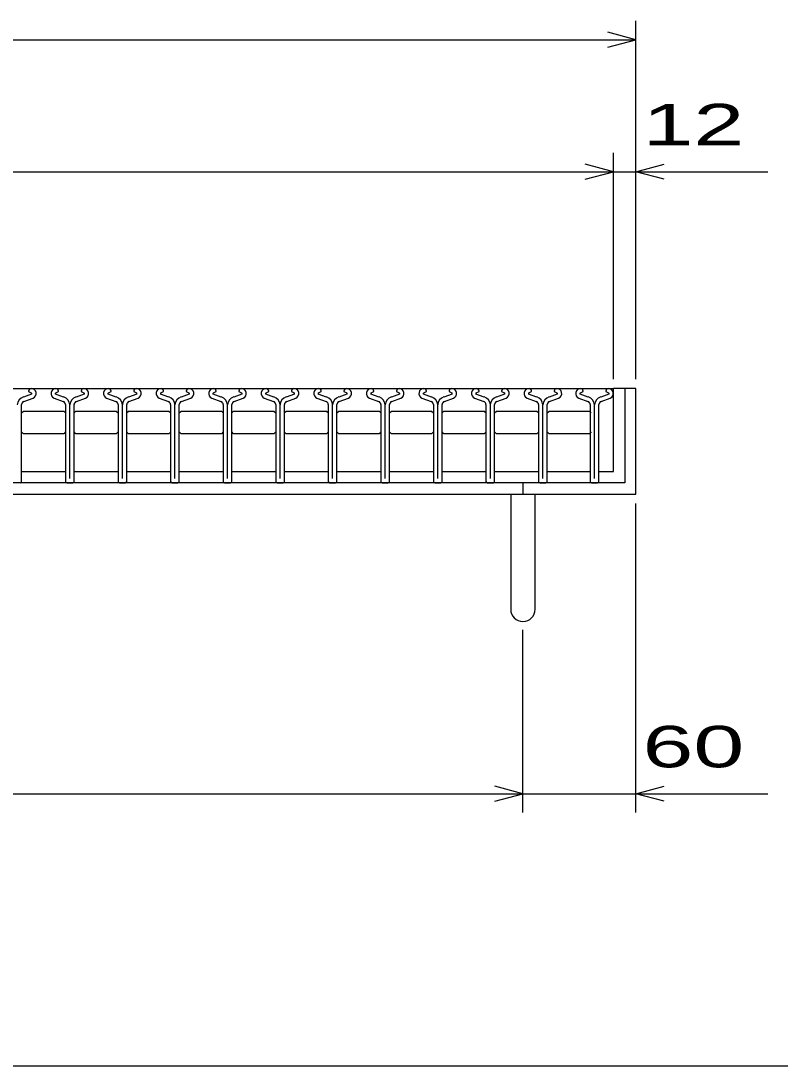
# Model space of a CAD drawing. Units: millimetres, scale not verified. Extents: x -1820 to 1736, y -1282 to 1048.
# Drawn here: x -666 to -264, y -1152 to -597 of the extents above; entities that cross this region are included whole.
import ezdxf
from ezdxf.enums import TextEntityAlignment as Align

# ---------------------------------------------------------------- set-up
doc = ezdxf.new("R2010")
doc.units = ezdxf.units.MM
doc.header["$LTSCALE"] = 10
for name, color, linetype, lineweight in [('0_2', 150, 'Continuous', 25), ('16', 3, 'Continuous', 25), ('19', 6, 'Continuous', 25), ('22', 2, 'Continuous', 25)]:
    doc.layers.add(name, color=color, linetype=linetype, lineweight=lineweight)
doc.styles.add('ベクトル', font='')
doc.styles.get('ベクトル').set_extended_font_data('ベクトル')

msp = doc.modelspace()

# ---------------------------------------------------------------- linework, layer by layer
at = {"layer": '0_2'}
msp.add_line((1736, -1151.5), (-1724, -1151.5), dxfattribs=at)
at = {"layer": '16'}
for p, q in [((-1348, -792), (-352, -792)), ((-352, -836), (-352, -792)), ((-660.8, -795.01), (-665.12, -796.53)), ((-664.91, -798.89), (-660.04, -797.18)), ((-662.4, -793.38), (-662.4, -793.61)), ((-662.4, -793.61), (-660.96, -794.31)), ((-648.88, -797.18), (-644.01, -798.89)), ((-643.8, -796.53), (-648.12, -795.01)), ((-647.96, -794.31), (-646.52, -793.61)), ((-646.52, -793.61), (-646.52, -793.38)), ((-632.9, -795.01), (-637.22, -796.53)), ((-637.01, -798.89), (-632.14, -797.18)), ((-634.5, -793.38), (-634.5, -793.61)), ((-634.5, -793.61), (-633.06, -794.31)), ((-620.98, -797.18), (-616.11, -798.89)), ((-615.9, -796.53), (-620.22, -795.01)), ((-620.06, -794.31), (-618.62, -793.61)), ((-618.62, -793.61), (-618.62, -793.38)), ((-605, -795.01), (-609.32, -796.53)), ((-609.11, -798.89), (-604.24, -797.18)), ((-606.6, -793.38), (-606.6, -793.61)), ((-606.6, -793.61), (-605.16, -794.31)), ((-593.08, -797.18), (-588.21, -798.89)), ((-588, -796.53), (-592.32, -795.01)), ((-592.16, -794.31), (-590.72, -793.61)), ((-590.72, -793.61), (-590.72, -793.38)), ((-577.1, -795.01), (-581.42, -796.53)), ((-581.21, -798.89), (-576.34, -797.18)), ((-578.7, -793.38), (-578.7, -793.61)), ((-578.7, -793.61), (-577.26, -794.31)), ((-565.18, -797.18), (-560.31, -798.89)), ((-560.1, -796.53), (-564.42, -795.01)), ((-564.26, -794.31), (-562.82, -793.61)), ((-562.82, -793.61), (-562.82, -793.38)), ((-549.2, -795.01), (-553.52, -796.53)), ((-553.31, -798.89), (-548.44, -797.18)), ((-550.8, -793.38), (-550.8, -793.61)), ((-550.8, -793.61), (-549.36, -794.31)), ((-537.28, -797.18), (-532.41, -798.89)), ((-532.2, -796.53), (-536.52, -795.01)), ((-536.36, -794.31), (-534.92, -793.61)), ((-534.92, -793.61), (-534.92, -793.38)), ((-521.3, -795.01), (-525.62, -796.53)), ((-525.41, -798.89), (-520.54, -797.18)), ((-522.9, -793.38), (-522.9, -793.61)), ((-522.9, -793.61), (-521.46, -794.31)), ((-509.38, -797.18), (-504.51, -798.89)), ((-504.3, -796.53), (-508.62, -795.01)), ((-508.46, -794.31), (-507.02, -793.61)), ((-507.02, -793.61), (-507.02, -793.38)), ((-493.4, -795.01), (-497.72, -796.53)), ((-497.51, -798.89), (-492.64, -797.18)), ((-495, -793.38), (-495, -793.61)), ((-495, -793.61), (-493.56, -794.31)), ((-481.48, -797.18), (-476.61, -798.89)), ((-476.4, -796.53), (-480.72, -795.01)), ((-480.56, -794.31), (-479.12, -793.61)), ((-479.12, -793.61), (-479.12, -793.38)), ((-465.5, -795.01), (-469.82, -796.53)), ((-469.61, -798.89), (-464.74, -797.18)), ((-467.1, -793.38), (-467.1, -793.61)), ((-467.1, -793.61), (-465.66, -794.31)), ((-453.58, -797.18), (-448.71, -798.89)), ((-448.5, -796.53), (-452.82, -795.01)), ((-452.66, -794.31), (-451.22, -793.61)), ((-451.22, -793.61), (-451.22, -793.38)), ((-437.6, -795.01), (-441.92, -796.53)), ((-441.71, -798.89), (-436.84, -797.18)), ((-439.2, -793.38), (-439.2, -793.61)), ((-439.2, -793.61), (-437.76, -794.31)), ((-425.68, -797.18), (-420.81, -798.89)), ((-420.6, -796.53), (-424.92, -795.01)), ((-424.76, -794.31), (-423.32, -793.61)), ((-423.32, -793.61), (-423.32, -793.38)), ((-409.7, -795.01), (-414.02, -796.53)), ((-413.81, -798.89), (-408.94, -797.18)), ((-411.3, -793.38), (-411.3, -793.61)), ((-411.3, -793.61), (-409.86, -794.31)), ((-397.78, -797.18), (-392.91, -798.89)), ((-392.7, -796.53), (-397.02, -795.01)), ((-396.86, -794.31), (-395.42, -793.61)), ((-395.42, -793.61), (-395.42, -793.38)), ((-381.8, -795.01), (-386.12, -796.53)), ((-385.91, -798.89), (-381.04, -797.18)), ((-383.4, -793.38), (-383.4, -793.61)), ((-383.4, -793.61), (-381.96, -794.31)), ((-370.38, -797.18), (-365.51, -798.89)), ((-365.3, -796.53), (-369.62, -795.01)), ((-369.46, -794.31), (-368.02, -793.61)), ((-368.02, -793.61), (-368.02, -793.38)), ((-354.4, -795.01), (-358.72, -796.53)), ((-358.51, -798.89), (-353.64, -797.18)), ((-356, -793.38), (-356, -793.61)), ((-356, -793.61), (-354.56, -794.31)), ((-666.15, -805), (-665.15, -804)), ((-666.11, -841.31), (-666.11, -800.59)), ((-665.15, -804), (-643.75, -804)), ((-643.75, -804), (-642.75, -805)), ((-642.81, -800.59), (-642.81, -841.31)), ((-640.5, -839.71), (-640.5, -800.64)), ((-638.25, -805), (-637.25, -804)), ((-638.21, -841.31), (-638.21, -800.59)), ((-637.25, -804), (-615.85, -804)), ((-615.85, -804), (-614.85, -805)), ((-614.91, -800.59), (-614.91, -841.31)), ((-612.6, -839.71), (-612.6, -800.64)), ((-610.35, -805), (-609.35, -804)), ((-610.31, -841.31), (-610.31, -800.59)), ((-609.35, -804), (-587.95, -804)), ((-587.95, -804), (-586.95, -805)), ((-587.01, -800.59), (-587.01, -841.31)), ((-584.7, -839.71), (-584.7, -800.64)), ((-582.45, -805), (-581.45, -804)), ((-582.41, -841.31), (-582.41, -800.59)), ((-581.45, -804), (-560.05, -804)), ((-560.05, -804), (-559.05, -805)), ((-559.11, -800.59), (-559.11, -841.31)), ((-556.8, -839.71), (-556.8, -800.64)), ((-554.55, -805), (-553.55, -804)), ((-554.51, -841.31), (-554.51, -800.59)), ((-553.55, -804), (-532.15, -804)), ((-532.15, -804), (-531.15, -805)), ((-531.21, -800.59), (-531.21, -841.31)), ((-528.9, -839.71), (-528.9, -800.64)), ((-526.65, -805), (-525.65, -804)), ((-526.61, -841.31), (-526.61, -800.59)), ((-525.65, -804), (-504.25, -804)), ((-504.25, -804), (-503.25, -805)), ((-503.31, -800.59), (-503.31, -841.31)), ((-501, -839.71), (-501, -800.64)), ((-498.75, -805), (-497.75, -804)), ((-498.71, -841.31), (-498.71, -800.59)), ((-497.75, -804), (-476.35, -804)), ((-476.35, -804), (-475.35, -805)), ((-475.41, -800.59), (-475.41, -841.31)), ((-473.1, -839.71), (-473.1, -800.64)), ((-470.85, -805), (-469.85, -804)), ((-470.81, -841.31), (-470.81, -800.59)), ((-469.85, -804), (-448.45, -804)), ((-448.45, -804), (-447.45, -805)), ((-447.51, -800.59), (-447.51, -841.31)), ((-445.2, -839.71), (-445.2, -800.64)), ((-442.95, -805), (-441.95, -804)), ((-442.91, -841.31), (-442.91, -800.59)), ((-441.95, -804), (-420.55, -804)), ((-420.55, -804), (-419.55, -805)), ((-419.61, -800.59), (-419.61, -841.31)), ((-417.3, -839.71), (-417.3, -800.64)), ((-415.05, -805), (-414.05, -804)), ((-415.01, -841.31), (-415.01, -800.59)), ((-414.05, -804), (-392.65, -804)), ((-392.65, -804), (-391.65, -805)), ((-391.71, -800.59), (-391.71, -841.31)), ((-389.4, -839.71), (-389.4, -800.64)), ((-387.15, -805), (-386.15, -804)), ((-387.11, -841.31), (-387.11, -800.59)), ((-386.15, -804), (-364.75, -804)), ((-364.75, -804), (-363.75, -805)), ((-364.31, -800.59), (-364.31, -841.31)), ((-362, -839.71), (-362, -800.64)), ((-359.71, -841.31), (-359.71, -800.59)), ((-665.15, -816), (-666.15, -815)), ((-642.75, -815), (-643.75, -816)), ((-637.25, -816), (-638.25, -815)), ((-614.85, -815), (-615.85, -816)), ((-609.35, -816), (-610.35, -815)), ((-586.95, -815), (-587.95, -816)), ((-581.45, -816), (-582.45, -815)), ((-559.05, -815), (-560.05, -816)), ((-553.55, -816), (-554.55, -815)), ((-531.15, -815), (-532.15, -816)), ((-525.65, -816), (-526.65, -815)), ((-503.25, -815), (-504.25, -816)), ((-497.75, -816), (-498.75, -815)), ((-475.35, -815), (-476.35, -816)), ((-469.85, -816), (-470.85, -815)), ((-447.45, -815), (-448.45, -816)), ((-441.95, -816), (-442.95, -815)), ((-419.55, -815), (-420.55, -816)), ((-414.05, -816), (-415.05, -815)), ((-391.65, -815), (-392.65, -816)), ((-386.15, -816), (-387.15, -815)), ((-363.75, -815), (-364.75, -816)), ((-643.75, -816), (-665.15, -816)), ((-615.85, -816), (-637.25, -816)), ((-587.95, -816), (-609.35, -816)), ((-560.05, -816), (-581.45, -816)), ((-532.15, -816), (-553.55, -816)), ((-504.25, -816), (-525.65, -816)), ((-476.35, -816), (-497.75, -816)), ((-448.45, -816), (-469.85, -816)), ((-420.55, -816), (-441.95, -816)), ((-392.65, -816), (-414.05, -816)), ((-364.75, -816), (-386.15, -816)), ((-666.1, -836), (-642.8, -836)), ((-638.2, -836), (-614.9, -836)), ((-610.3, -836), (-587, -836)), ((-582.4, -836), (-559.1, -836)), ((-554.5, -836), (-531.2, -836)), ((-526.6, -836), (-503.3, -836)), ((-498.7, -836), (-475.4, -836)), ((-470.8, -836), (-447.5, -836)), ((-442.9, -836), (-419.6, -836)), ((-415, -836), (-391.7, -836)), ((-387.1, -836), (-364.3, -836)), ((-359.7, -836), (-352, -836)), ((-642.11, -842.01), (-638.91, -842.01)), ((-614.21, -842.01), (-611.01, -842.01)), ((-586.31, -842.01), (-583.11, -842.01)), ((-558.41, -842.01), (-555.21, -842.01)), ((-530.51, -842.01), (-527.31, -842.01)), ((-502.61, -842.01), (-499.41, -842.01)), ((-474.71, -842.01), (-471.51, -842.01)), ((-446.81, -842.01), (-443.61, -842.01)), ((-418.91, -842.01), (-415.71, -842.01)), ((-391.01, -842.01), (-387.81, -842.01)), ((-363.61, -842.01), (-360.41, -842.01))]:
    msp.add_line(p, q, dxfattribs=at)
for centre, radius, start, end in [((-660.95, -793.45), 1.45, 94.45, 177.5), ((-661.11, -794.7), 2.7, 293.32, 89.02), ((-647.81, -794.7), 2.7, 90.98, 246.68), ((-647.97, -793.45), 1.45, 2.5, 85.55), ((-633.05, -793.45), 1.45, 94.45, 177.5), ((-633.21, -794.7), 2.7, 293.32, 89.02), ((-619.91, -794.7), 2.7, 90.98, 246.68), ((-620.07, -793.45), 1.45, 2.5, 85.55), ((-605.15, -793.45), 1.45, 94.45, 177.5), ((-605.31, -794.7), 2.7, 293.32, 89.02), ((-592.01, -794.7), 2.7, 90.98, 246.68), ((-592.17, -793.45), 1.45, 2.5, 85.55), ((-577.25, -793.45), 1.45, 94.45, 177.5), ((-577.41, -794.7), 2.7, 293.32, 89.02), ((-564.11, -794.7), 2.7, 90.98, 246.68), ((-564.27, -793.45), 1.45, 2.5, 85.55), ((-549.35, -793.45), 1.45, 94.45, 177.5), ((-549.51, -794.7), 2.7, 293.32, 89.02), ((-536.21, -794.7), 2.7, 90.98, 246.68), ((-536.37, -793.45), 1.45, 2.5, 85.55), ((-521.45, -793.45), 1.45, 94.45, 177.5), ((-521.61, -794.7), 2.7, 293.32, 89.02), ((-508.31, -794.7), 2.7, 90.98, 246.68), ((-508.47, -793.45), 1.45, 2.5, 85.55), ((-493.55, -793.45), 1.45, 94.45, 177.5), ((-493.71, -794.7), 2.7, 293.32, 89.02), ((-480.41, -794.7), 2.7, 90.98, 246.68), ((-480.57, -793.45), 1.45, 2.5, 85.55), ((-465.65, -793.45), 1.45, 94.45, 177.5), ((-465.81, -794.7), 2.7, 293.32, 89.02), ((-452.51, -794.7), 2.7, 90.98, 246.68), ((-452.67, -793.45), 1.45, 2.5, 85.55), ((-437.75, -793.45), 1.45, 94.45, 177.5), ((-437.91, -794.7), 2.7, 293.32, 89.02), ((-424.61, -794.7), 2.7, 90.98, 246.68), ((-424.77, -793.45), 1.45, 2.5, 85.55), ((-409.85, -793.45), 1.45, 94.45, 177.5), ((-410.01, -794.7), 2.7, 293.32, 89.02), ((-396.71, -794.7), 2.7, 90.98, 246.68), ((-396.87, -793.45), 1.45, 2.5, 85.55), ((-381.95, -793.45), 1.45, 94.45, 177.5), ((-382.11, -794.7), 2.7, 293.32, 89.02), ((-369.31, -794.7), 2.7, 90.98, 246.68), ((-369.47, -793.45), 1.45, 2.5, 85.55), ((-354.55, -793.45), 1.45, 94.45, 177.5), ((-354.71, -794.7), 2.7, 293.32, 89.02), ((-663.83, -800.94), 4.6, 106.3, 176.22), ((-661.13, -794.72), 0.44, 317.67, 68.09), ((-647.79, -794.72), 0.44, 111.91, 222.33), ((-645.09, -800.94), 4.6, 3.78, 73.7), ((-635.93, -800.94), 4.6, 106.3, 176.22), ((-633.23, -794.72), 0.44, 317.67, 68.09), ((-619.89, -794.72), 0.44, 111.91, 222.33), ((-617.19, -800.94), 4.6, 3.78, 73.7), ((-608.03, -800.94), 4.6, 106.3, 176.22), ((-605.33, -794.72), 0.44, 317.67, 68.09), ((-591.99, -794.72), 0.44, 111.91, 222.33), ((-589.29, -800.94), 4.6, 3.78, 73.7), ((-580.13, -800.94), 4.6, 106.3, 176.22), ((-577.43, -794.72), 0.44, 317.67, 68.09), ((-564.09, -794.72), 0.44, 111.91, 222.33), ((-561.39, -800.94), 4.6, 3.78, 73.7), ((-552.23, -800.94), 4.6, 106.3, 176.22), ((-549.53, -794.72), 0.44, 317.67, 68.09), ((-536.19, -794.72), 0.44, 111.91, 222.33), ((-533.49, -800.94), 4.6, 3.78, 73.7), ((-524.33, -800.94), 4.6, 106.3, 176.22), ((-521.63, -794.72), 0.44, 317.67, 68.09), ((-508.29, -794.72), 0.44, 111.91, 222.33), ((-505.59, -800.94), 4.6, 3.78, 73.7), ((-496.43, -800.94), 4.6, 106.3, 176.22), ((-493.73, -794.72), 0.44, 317.67, 68.09), ((-480.39, -794.72), 0.44, 111.91, 222.33), ((-477.69, -800.94), 4.6, 3.78, 73.7), ((-468.53, -800.94), 4.6, 106.3, 176.22), ((-465.83, -794.72), 0.44, 317.67, 68.09), ((-452.49, -794.72), 0.44, 111.91, 222.33), ((-449.79, -800.94), 4.6, 3.78, 73.7), ((-440.63, -800.94), 4.6, 106.3, 176.22), ((-437.93, -794.72), 0.44, 317.67, 68.09), ((-424.59, -794.72), 0.44, 111.91, 222.33), ((-421.89, -800.94), 4.6, 3.78, 73.7), ((-412.73, -800.94), 4.6, 106.3, 176.22), ((-410.03, -794.72), 0.44, 317.67, 68.09), ((-396.69, -794.72), 0.44, 111.91, 222.33), ((-393.99, -800.94), 4.6, 3.78, 73.7), ((-384.83, -800.94), 4.6, 106.3, 176.22), ((-382.13, -794.72), 0.44, 317.67, 68.09), ((-369.29, -794.72), 0.44, 111.91, 222.33), ((-366.59, -800.94), 4.6, 3.78, 73.7), ((-357.43, -800.94), 4.6, 106.3, 176.22), ((-354.73, -794.72), 0.44, 317.67, 68.09), ((-664.31, -800.59), 1.8, 109.42, 180), ((-644.61, -800.59), 1.8, 0, 70.58), ((-636.41, -800.59), 1.8, 109.42, 180), ((-616.71, -800.59), 1.8, 0, 70.58), ((-608.51, -800.59), 1.8, 109.42, 180), ((-588.81, -800.59), 1.8, 0, 70.58), ((-580.61, -800.59), 1.8, 109.42, 180), ((-560.91, -800.59), 1.8, 0, 70.58), ((-552.71, -800.59), 1.8, 109.42, 180), ((-533.01, -800.59), 1.8, 0, 70.58), ((-524.81, -800.59), 1.8, 109.42, 180), ((-505.11, -800.59), 1.8, 0, 70.58), ((-496.91, -800.59), 1.8, 109.42, 180), ((-477.21, -800.59), 1.8, 0, 70.58), ((-469.01, -800.59), 1.8, 109.42, 180), ((-449.31, -800.59), 1.8, 0, 70.58), ((-441.11, -800.59), 1.8, 109.42, 180), ((-421.41, -800.59), 1.8, 0, 70.58), ((-413.21, -800.59), 1.8, 109.42, 180), ((-393.51, -800.59), 1.8, 0, 70.58), ((-385.31, -800.59), 1.8, 109.42, 180), ((-366.11, -800.59), 1.8, 0, 70.58), ((-357.91, -800.59), 1.8, 109.42, 180), ((-666.81, -841.31), 0.7, 270, 0), ((-642.11, -841.31), 0.7, 180, 270), ((-638.91, -841.31), 0.7, 270, 0), ((-614.21, -841.31), 0.7, 180, 270), ((-611.01, -841.31), 0.7, 270, 0), ((-586.31, -841.31), 0.7, 180, 270), ((-583.11, -841.31), 0.7, 270, 0), ((-558.41, -841.31), 0.7, 180, 270), ((-555.21, -841.31), 0.7, 270, 0), ((-530.51, -841.31), 0.7, 180, 270), ((-527.31, -841.31), 0.7, 270, 0), ((-502.61, -841.31), 0.7, 180, 270), ((-499.41, -841.31), 0.7, 270, 0), ((-474.71, -841.31), 0.7, 180, 270), ((-471.51, -841.31), 0.7, 270, 0), ((-446.81, -841.31), 0.7, 180, 270), ((-443.61, -841.31), 0.7, 270, 0), ((-418.91, -841.31), 0.7, 180, 270), ((-415.71, -841.31), 0.7, 270, 0), ((-391.01, -841.31), 0.7, 180, 270), ((-387.81, -841.31), 0.7, 270, 0), ((-363.61, -841.31), 0.7, 180, 270), ((-360.41, -841.31), 0.7, 270, 0)]:
    msp.add_arc(centre, radius, start, end, dxfattribs=at)
at = {"layer": '19'}
for p, q in [((-340, -792), (-352, -792)), ((-346, -792), (-346, -842)), ((-340, -848), (-340, -792)), ((-346, -842), (-1354, -842)), ((-400, -842), (-400, -848)), ((-1360, -848), (-340, -848)), ((-406.5, -848), (-406.5, -909.11)), ((-393.5, -909.11), (-393.5, -848))]:
    msp.add_line(p, q, dxfattribs=at)
msp.add_arc((-400, -909.11), 6.5, 180, 0, dxfattribs=at)
at = {"layer": '22', "color": 4}
for p, q in [((-340, -787), (-340, -597)), ((-340, -607), (-355, -603)), ((-1360, -607), (-340, -607)), ((-355, -611), (-340, -607)), ((-352, -787), (-352, -667)), ((-340, -787), (-340, -667)), ((-352, -677), (-367, -673)), ((-340, -677), (-325, -673)), ((-1348, -677), (-352, -677)), ((-367, -681), (-352, -677)), ((-352, -677), (-340, -677)), ((-325, -681), (-340, -677)), ((-340, -677), (-270, -677)), ((-340, -1017), (-340, -853)), ((-400, -1017), (-400, -920)), ((-400, -1007), (-415, -1003)), ((-340, -1007), (-325, -1003)), ((-1300, -1007), (-400, -1007)), ((-415, -1011), (-400, -1007)), ((-400, -1007), (-340, -1007)), ((-325, -1011), (-340, -1007)), ((-340, -1007), (-270, -1007))]:
    msp.add_line(p, q, dxfattribs=at)

# ---------------------------------------------------------------- texts
at = {"layer": '22', "style": 'ベクトル', "width": 1.65}
for s, p in [(' 12 ', (-350, -652)), (' 60 ', (-350, -982))]:
    msp.add_text(s, height=21.99, dxfattribs=at).set_placement(p, align=Align.MIDDLE_LEFT)

doc.saveas('drawing.dxf')
